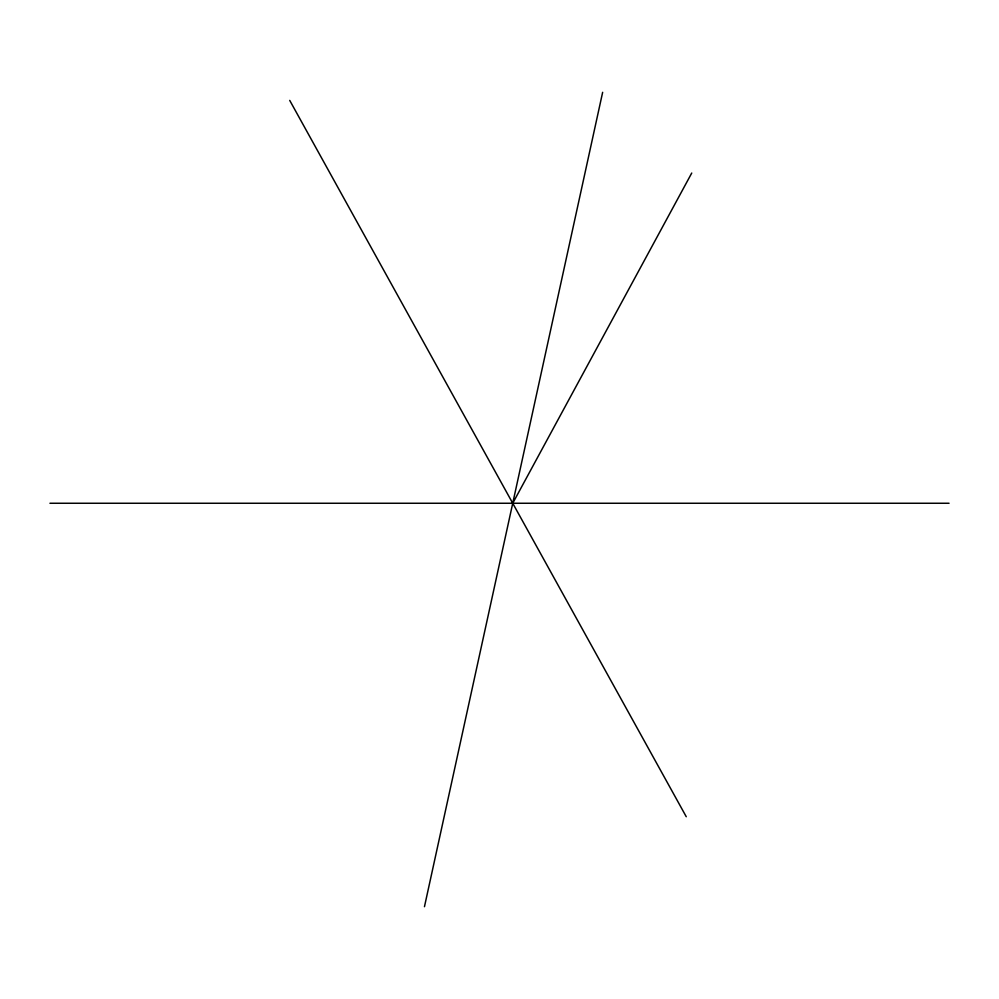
<?xml version="1.0" encoding="UTF-8"?>
<svg xmlns="http://www.w3.org/2000/svg" width="999" height="999" viewBox="0 0 999 999"><rect width="100%" height="100%" fill="white"/><g stroke="black" fill="none" stroke-linecap="round" stroke-linejoin="round"><path stroke-width="1.5" d="M424.463 906.692L602.647 92.308M512.737 503.259L691.745 173.039M49.95 503.259L949.05 503.259M289.722 100.4L686.251 816.72"/></g></svg>
